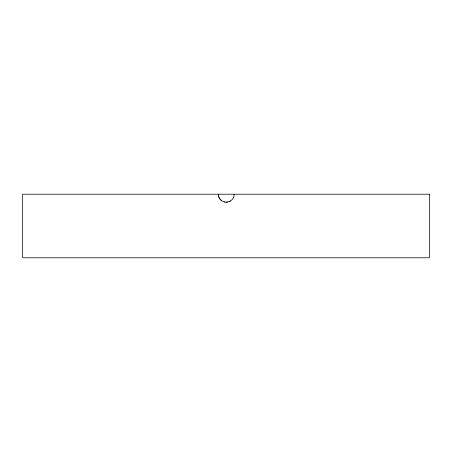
<?xml version="1.0" encoding="UTF-8"?>
<svg xmlns="http://www.w3.org/2000/svg" width="452" height="452" viewBox="0 0 452 452"><rect width="100%" height="100%" fill="white"/><g stroke="black" fill="none" stroke-linecap="round" stroke-linejoin="round"><path stroke-width="0.68" d="M233.328 197.795L233.543 197.343M230.305 201.05L229.418 201.507M227.011 202.134L227.509 202.072M226.011 202.174L226.514 202.168M224.039 201.869L224.525 201.993M221.785 200.824L221.378 200.53A7.938 7.933 -90 0 1 218.327 194.513L218.271 194.219M218.937 197.417L219.152 197.869A7.961 7.961 0 0 0 229.87 201.293A7.938 7.933 -90 0 0 234.176 194.428L234.176 194.219M218.463 195.993L218.593 196.479M429.4 194.219L22.6 194.219L22.6 257.781L429.4 257.781L429.4 194.219"/></g></svg>
